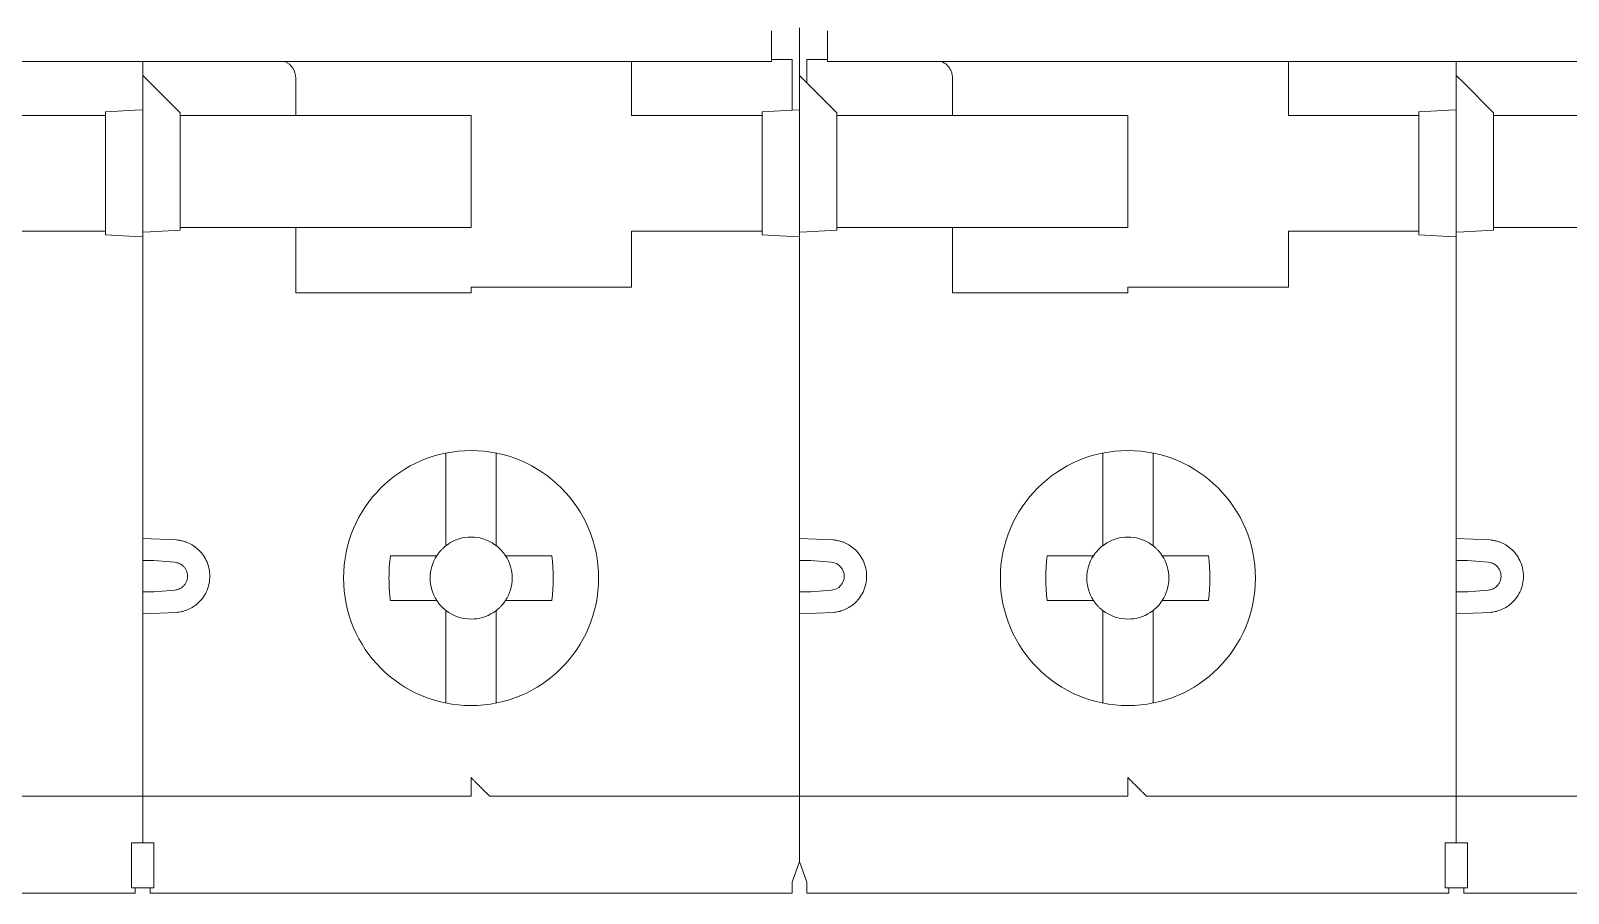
# Model space of a CAD drawing. Header units: millimetres. Extents: x 1359 to 3577, y 1336 to 3557.
# Drawn here: x 1655.87 to 1697.07, y 2922.51 to 2945.63 of the extents above; entities that cross this region are included whole.
import ezdxf

# ---------------------------------------------------------------- set-up
doc = ezdxf.new("R2010")
doc.units = ezdxf.units.MM
doc.layers.add('000-PI-Oprema', color=30, linetype='Continuous', lineweight=5)

msp = doc.modelspace()

# ---------------------------------------------------------------- linework, layer by layer
at = {"layer": '000-PI-Oprema', "color": 0, "lineweight": 0}
for p, q in [((1676.471, 2945.706), (1676.471, 2943.509)), ((1676.471, 2944.432), (1676.471, 2945.706)), ((1646.121, 2944.809), (1671.621, 2944.809)), ((1658.871, 2944.809), (1658.871, 2944.432)), ((1671.621, 2944.808), (1675.722, 2944.808)), ((1671.971, 2944.808), (1671.971, 2943.356)), ((1676.271, 2944.856), (1675.721, 2944.856)), ((1676.271, 2944.856), (1676.271, 2943.498)), ((1677.221, 2944.856), (1676.671, 2944.856)), ((1677.221, 2944.808), (1681.321, 2944.808)), ((1681.321, 2944.809), (1706.821, 2944.809)), ((1689.571, 2943.356), (1689.571, 2944.809)), ((1694.071, 2944.809), (1694.071, 2944.432)), ((1658.871, 2944.432), (1659.071, 2944.232)), ((1658.871, 2943.509), (1658.871, 2944.432)), ((1659.071, 2944.232), (1659.871, 2943.432)), ((1662.971, 2943.356), (1662.971, 2944.356)), ((1676.471, 2940.256), (1676.471, 2944.432)), ((1676.471, 2944.432), (1676.671, 2944.232)), ((1676.671, 2944.232), (1676.671, 2944.356)), ((1676.671, 2944.232), (1677.471, 2943.432)), ((1680.571, 2943.356), (1680.571, 2944.356)), ((1694.071, 2944.432), (1694.271, 2944.232)), ((1694.071, 2943.509), (1694.071, 2944.432)), ((1694.271, 2944.232), (1695.071, 2943.432)), ((1654.771, 2943.356), (1657.871, 2943.356)), ((1657.871, 2943.456), (1658.671, 2943.498)), ((1657.871, 2943.456), (1657.871, 2943.356)), ((1657.871, 2943.356), (1657.871, 2940.256)), ((1658.871, 2943.509), (1658.671, 2943.498)), ((1658.871, 2943.509), (1658.871, 2940.256)), ((1659.871, 2943.432), (1659.871, 2943.356)), ((1659.871, 2943.356), (1662.971, 2943.356)), ((1659.871, 2943.356), (1659.871, 2940.356)), ((1663.371, 2943.356), (1662.971, 2943.356)), ((1667.671, 2943.356), (1663.371, 2943.356)), ((1667.671, 2940.356), (1667.671, 2943.356)), ((1672.371, 2943.356), (1671.971, 2943.356)), ((1672.371, 2943.356), (1675.471, 2943.356)), ((1675.471, 2943.456), (1676.271, 2943.498)), ((1675.471, 2943.356), (1675.471, 2943.456)), ((1675.471, 2940.256), (1675.471, 2943.356)), ((1676.471, 2943.509), (1676.271, 2943.498)), ((1676.471, 2943.509), (1676.471, 2940.104)), ((1677.471, 2943.432), (1677.471, 2943.356)), ((1680.571, 2943.356), (1677.471, 2943.356)), ((1677.471, 2943.356), (1677.471, 2940.356)), ((1680.571, 2943.356), (1680.971, 2943.356)), ((1680.971, 2943.356), (1685.271, 2943.356)), ((1685.271, 2943.356), (1685.271, 2940.356)), ((1689.971, 2943.356), (1689.571, 2943.356)), ((1689.971, 2943.356), (1693.071, 2943.356)), ((1693.071, 2943.456), (1693.871, 2943.498)), ((1693.071, 2943.456), (1693.071, 2943.356)), ((1693.071, 2943.356), (1693.071, 2940.256)), ((1694.071, 2943.509), (1693.871, 2943.498)), ((1694.071, 2943.509), (1694.071, 2940.256)), ((1695.071, 2943.432), (1695.071, 2943.356)), ((1695.071, 2943.356), (1698.171, 2943.356)), ((1695.071, 2943.356), (1695.071, 2940.356)), ((1676.471, 2941.256), (1676.466, 2941.261)), ((1676.476, 2941.056), (1676.471, 2941.056)), ((1657.871, 2940.256), (1654.771, 2940.256)), ((1657.871, 2940.156), (1657.871, 2940.256)), ((1658.671, 2940.114), (1657.871, 2940.156)), ((1658.671, 2940.114), (1658.871, 2940.104)), ((1658.871, 2940.228), (1658.871, 2940.256)), ((1658.871, 2940.228), (1659.071, 2940.238)), ((1658.871, 2940.228), (1658.871, 2940.104)), ((1658.871, 2932.333), (1658.871, 2940.104)), ((1659.871, 2940.28), (1659.071, 2940.238)), ((1659.871, 2940.356), (1659.871, 2940.28)), ((1662.971, 2940.356), (1659.871, 2940.356)), ((1662.971, 2938.606), (1662.971, 2940.356)), ((1662.971, 2940.356), (1663.371, 2940.356)), ((1663.371, 2940.356), (1667.671, 2940.356)), ((1672.371, 2940.256), (1671.971, 2940.256)), ((1671.971, 2938.756), (1671.971, 2940.256)), ((1672.371, 2940.256), (1675.471, 2940.256)), ((1675.471, 2940.156), (1675.471, 2940.256)), ((1676.271, 2940.114), (1675.471, 2940.156)), ((1676.471, 2940.104), (1676.271, 2940.114)), ((1676.471, 2940.228), (1676.671, 2940.238)), ((1676.471, 2940.228), (1676.471, 2932.333)), ((1676.471, 2940.104), (1676.471, 2925.956)), ((1677.471, 2940.28), (1676.671, 2940.238)), ((1677.471, 2940.356), (1677.471, 2940.28)), ((1680.571, 2940.356), (1677.471, 2940.356)), ((1680.571, 2938.606), (1680.571, 2940.356)), ((1680.571, 2940.356), (1680.971, 2940.356)), ((1685.271, 2940.356), (1680.971, 2940.356)), ((1689.971, 2940.256), (1689.571, 2940.256)), ((1689.571, 2940.256), (1689.571, 2938.756)), ((1693.071, 2940.256), (1689.971, 2940.256)), ((1693.071, 2940.156), (1693.071, 2940.256)), ((1693.871, 2940.114), (1693.071, 2940.156)), ((1693.871, 2940.114), (1694.071, 2940.104)), ((1694.071, 2940.228), (1694.071, 2940.256)), ((1694.071, 2940.228), (1694.271, 2940.238)), ((1694.071, 2940.228), (1694.071, 2940.104)), ((1694.071, 2932.333), (1694.071, 2940.104)), ((1695.071, 2940.28), (1694.271, 2940.238)), ((1695.071, 2940.356), (1695.071, 2940.28)), ((1698.171, 2940.356), (1695.071, 2940.356)), ((1667.671, 2938.606), (1662.971, 2938.606)), ((1667.671, 2938.756), (1667.671, 2938.606)), ((1667.671, 2938.756), (1671.971, 2938.756)), ((1685.271, 2938.606), (1680.571, 2938.606)), ((1685.271, 2938.756), (1685.271, 2938.606)), ((1689.571, 2938.756), (1685.271, 2938.756)), ((1676.471, 2936.456), (1676.476, 2936.456)), ((1676.466, 2936.251), (1676.471, 2936.256)), ((1666.996, 2934.307), (1666.996, 2934.232)), ((1668.346, 2934.232), (1668.346, 2934.307)), ((1684.596, 2934.295), (1684.596, 2934.232)), ((1685.946, 2934.232), (1685.946, 2934.295)), ((1666.996, 2934.232), (1666.996, 2932.113)), ((1668.346, 2931.825), (1668.346, 2934.232)), ((1684.596, 2934.232), (1684.596, 2932.113)), ((1685.946, 2932.113), (1685.946, 2934.232)), ((1658.871, 2932.333), (1658.871, 2929.68)), ((1676.471, 2932.159), (1676.471, 2932.332)), ((1694.071, 2932.333), (1694.071, 2929.68)), ((1659.781, 2931.978), (1658.871, 2932.016)), ((1677.381, 2931.978), (1676.471, 2932.016)), ((1684.596, 2932.113), (1684.596, 2931.825)), ((1685.946, 2932.113), (1685.946, 2931.825)), ((1694.981, 2931.978), (1694.071, 2932.016)), ((1659.171, 2931.429), (1659.729, 2931.38)), ((1665.507, 2931.556), (1666.365, 2931.556)), ((1669.835, 2931.556), (1668.977, 2931.556)), ((1676.471, 2930.584), (1676.471, 2931.429)), ((1676.771, 2931.429), (1677.329, 2931.38)), ((1683.107, 2931.556), (1683.965, 2931.556)), ((1687.435, 2931.556), (1686.577, 2931.556)), ((1694.371, 2931.429), (1694.929, 2931.38)), ((1659.171, 2930.584), (1659.729, 2930.633)), ((1677.329, 2930.633), (1676.771, 2930.584)), ((1694.371, 2930.584), (1694.929, 2930.633)), ((1666.365, 2930.356), (1665.507, 2930.356)), ((1669.835, 2930.356), (1668.977, 2930.356)), ((1683.965, 2930.356), (1683.107, 2930.356)), ((1687.435, 2930.356), (1686.577, 2930.356)), ((1658.871, 2929.997), (1659.781, 2930.035)), ((1666.996, 2929.8), (1666.996, 2927.68)), ((1668.346, 2927.68), (1668.346, 2929.8)), ((1676.471, 2929.997), (1677.381, 2930.035)), ((1676.471, 2929.68), (1676.471, 2929.734)), ((1684.596, 2930.088), (1684.596, 2929.8)), ((1684.596, 2929.8), (1684.596, 2927.68)), ((1685.946, 2930.088), (1685.946, 2929.8)), ((1685.946, 2927.68), (1685.946, 2929.8)), ((1694.071, 2929.997), (1694.981, 2930.035)), ((1658.871, 2925.956), (1658.871, 2929.68)), ((1676.471, 2929.68), (1676.471, 2925.956)), ((1694.071, 2925.956), (1694.071, 2929.68)), ((1666.996, 2927.68), (1666.996, 2927.606)), ((1668.346, 2927.606), (1668.346, 2927.68)), ((1684.596, 2927.68), (1684.596, 2927.606)), ((1685.946, 2927.606), (1685.946, 2927.68)), ((1658.871, 2925.956), (1658.871, 2923.856)), ((1676.471, 2925.956), (1676.471, 2923.356)), ((1676.471, 2925.956), (1676.471, 2923.356)), ((1694.071, 2925.956), (1694.071, 2923.856)), ((1658.871, 2925.106), (1650.571, 2925.106)), ((1667.671, 2925.106), (1658.871, 2925.106)), ((1676.471, 2925.106), (1668.171, 2925.106)), ((1676.471, 2925.106), (1685.271, 2925.106)), ((1694.071, 2925.106), (1685.771, 2925.106)), ((1702.871, 2925.106), (1694.071, 2925.106)), ((1659.171, 2923.856), (1658.571, 2923.856)), ((1694.371, 2923.856), (1693.771, 2923.856)), ((1676.471, 2923.356), (1676.271, 2922.806)), ((1676.471, 2923.356), (1676.671, 2922.807)), ((1658.671, 2922.506), (1653.891, 2922.506)), ((1658.671, 2922.656), (1658.571, 2922.656)), ((1659.071, 2922.656), (1658.671, 2922.656)), ((1659.171, 2922.656), (1659.071, 2922.656)), ((1663.871, 2922.506), (1659.071, 2922.506)), ((1663.871, 2922.506), (1671.491, 2922.506)), ((1676.271, 2922.506), (1671.491, 2922.506)), ((1681.471, 2922.506), (1676.671, 2922.506)), ((1689.091, 2922.506), (1681.471, 2922.506)), ((1693.871, 2922.506), (1689.091, 2922.506)), ((1693.871, 2922.656), (1693.771, 2922.656)), ((1694.271, 2922.656), (1693.871, 2922.656)), ((1694.371, 2922.656), (1694.271, 2922.656)), ((1699.071, 2922.506), (1694.271, 2922.506))]:
    msp.add_line(p, q, dxfattribs=at)
for centre in [(1667.671, 2930.956), (1685.271, 2930.956)]:
    msp.add_circle(centre, 3.418, dxfattribs=at)
for centre, radius, start, end in [((1662.471, 2944.356), 0.5, 0, 64.7859), ((1667.671, 2930.956), 1.1, 123.0557, 133.0681), ((1667.671, 2930.956), 1.1, 46.9319, 56.9443), ((1685.271, 2930.956), 1.1, 123.0557, 133.0681), ((1685.271, 2930.956), 1.1, 46.9319, 56.9443), ((1667.671, 2930.956), 1.1, 136.9319, 146.9443), ((1667.671, 2930.956), 1.1, 135, 136.9319), ((1667.671, 2930.956), 1.1, 133.0681, 135), ((1667.671, 2930.956), 1.1, 45, 46.9319), ((1667.671, 2930.956), 1.1, 43.0681, 45), ((1667.671, 2930.956), 1.1, 33.0557, 43.0681), ((1685.271, 2930.956), 1.1, 136.9319, 146.9443), ((1685.271, 2930.956), 1.1, 135, 136.9319), ((1685.271, 2930.956), 1.1, 133.0681, 135), ((1685.271, 2930.956), 1.1, 33.0557, 43.0681), ((1667.671, 2930.956), 1.1, 213.0557, 223.0681), ((1667.671, 2930.956), 1.1, 223.0681, 225), ((1667.671, 2930.956), 1.1, 225, 226.9319), ((1667.671, 2930.956), 1.1, 226.9319, 236.9443), ((1667.671, 2930.956), 1.1, 303.0557, 313.0681), ((1667.671, 2930.956), 1.1, 313.0681, 315), ((1667.671, 2930.956), 1.1, 315, 316.9319), ((1667.671, 2930.956), 1.1, 316.9319, 326.9443), ((1685.271, 2930.956), 1.1, 213.0557, 223.0681), ((1685.271, 2930.956), 1.1, 223.0681, 225), ((1685.271, 2930.956), 1.1, 225, 226.9319), ((1685.271, 2930.956), 1.1, 226.9319, 236.9443), ((1685.271, 2930.956), 1.1, 303.0557, 313.0681), ((1685.271, 2930.956), 1.1, 315, 316.9319), ((1685.271, 2930.956), 1.1, 316.9319, 326.9443)]:
    msp.add_arc(centre, radius, start, end, dxfattribs=at)
for points, knots in [([(1675.721, 2945.63), (1675.721, 2945.513), (1675.721, 2945.281), (1675.721, 2945.004), (1675.721, 2944.831), (1675.721, 2944.823), (1675.722, 2944.808)], [0, 0, 0, 0, 0.264619, 0.529237, 0.793855, 1, 1, 1, 1]), ([(1677.221, 2944.808), (1677.221, 2944.823), (1677.221, 2944.831), (1677.221, 2945.004), (1677.221, 2945.281), (1677.221, 2945.513), (1677.221, 2945.63)], [0, 0, 0, 0, 0.206145, 0.470763, 0.735381, 1, 1, 1, 1]), ([(1676.671, 2944.856), (1676.671, 2944.856), (1676.671, 2944.802), (1676.671, 2944.617), (1676.671, 2944.487), (1676.671, 2944.356)], [0, 0, 0, 0, 0.5, 0.5, 1, 1, 1, 1]), ([(1680.278, 2944.808), (1680.329, 2944.78), (1680.406, 2944.739), (1680.488, 2944.639), (1680.535, 2944.552), (1680.566, 2944.456), (1680.569, 2944.389), (1680.571, 2944.356)], [0, 0, 0, 0, 0.351287, 0.528122, 0.693874, 0.849103, 1, 1, 1, 1]), ([(1659.781, 2931.978), (1659.811, 2931.974), (1659.872, 2931.967), (1659.96, 2931.946), (1660.071, 2931.91), (1660.199, 2931.847), (1660.344, 2931.742), (1660.475, 2931.605), (1660.583, 2931.428), (1660.655, 2931.226), (1660.679, 2931.006), (1660.655, 2930.787), (1660.584, 2930.585), (1660.475, 2930.408), (1660.345, 2930.27), (1660.199, 2930.165), (1660.057, 2930.097), (1659.917, 2930.052), (1659.826, 2930.041), (1659.781, 2930.035)], [0, 0, 0, 0, 0.031513, 0.062834, 0.094232, 0.152293, 0.210532, 0.279327, 0.348301, 0.424071, 0.50002, 0.57579, 0.651739, 0.720534, 0.789508, 0.847569, 0.905809, 0.95275, 1, 1, 1, 1]), ([(1668.271, 2931.878), (1668.182, 2931.936), (1668.084, 2931.981), (1667.881, 2932.041), (1667.778, 2932.056), (1667.565, 2932.056), (1667.461, 2932.041), (1667.309, 2931.996), (1667.259, 2931.977), (1667.187, 2931.944), (1667.163, 2931.932), (1667.128, 2931.913), (1667.116, 2931.906), (1667.099, 2931.896), (1667.091, 2931.891), (1667.082, 2931.885), (1667.077, 2931.882), (1667.073, 2931.881), (1667.071, 2931.878)], [0, 0, 0, 0, 0.25, 0.25, 0.5, 0.5, 0.75, 0.75, 0.875, 0.875, 0.9375, 0.9375, 0.96875, 0.96875, 0.984375, 0.992187, 0.992187, 1, 1, 1, 1]), ([(1676.471, 2931.429), (1676.471, 2931.546), (1676.471, 2931.78), (1676.471, 2932.058), (1676.471, 2932.156), (1676.471, 2932.194)], [0, 0, 0, 0, 0.378161, 0.755931, 1, 1, 1, 1]), ([(1677.381, 2931.978), (1677.411, 2931.974), (1677.472, 2931.967), (1677.56, 2931.946), (1677.671, 2931.91), (1677.799, 2931.847), (1677.944, 2931.742), (1678.075, 2931.605), (1678.183, 2931.428), (1678.255, 2931.226), (1678.279, 2931.006), (1678.255, 2930.787), (1678.184, 2930.585), (1678.075, 2930.408), (1677.945, 2930.27), (1677.799, 2930.165), (1677.657, 2930.097), (1677.517, 2930.052), (1677.426, 2930.041), (1677.381, 2930.035)], [0, 0, 0, 0, 0.031513, 0.062834, 0.094232, 0.152293, 0.210532, 0.279327, 0.348301, 0.424071, 0.50002, 0.57579, 0.651739, 0.720534, 0.789508, 0.847569, 0.905809, 0.95275, 1, 1, 1, 1]), ([(1685.871, 2931.878), (1685.782, 2931.936), (1685.684, 2931.981), (1685.481, 2932.041), (1685.378, 2932.056), (1685.165, 2932.056), (1685.061, 2932.041), (1684.909, 2931.996), (1684.859, 2931.977), (1684.787, 2931.944), (1684.763, 2931.932), (1684.728, 2931.913), (1684.716, 2931.906), (1684.699, 2931.896), (1684.691, 2931.891), (1684.682, 2931.885), (1684.677, 2931.882), (1684.673, 2931.881), (1684.671, 2931.878)], [0, 0, 0, 0, 0.25, 0.25, 0.5, 0.5, 0.75, 0.75, 0.875, 0.875, 0.9375, 0.9375, 0.96875, 0.96875, 0.984375, 0.992188, 0.992188, 1, 1, 1, 1]), ([(1694.981, 2931.978), (1695.011, 2931.974), (1695.072, 2931.967), (1695.16, 2931.946), (1695.271, 2931.91), (1695.399, 2931.847), (1695.544, 2931.742), (1695.675, 2931.605), (1695.783, 2931.428), (1695.855, 2931.226), (1695.879, 2931.006), (1695.855, 2930.787), (1695.784, 2930.585), (1695.675, 2930.408), (1695.545, 2930.27), (1695.399, 2930.165), (1695.257, 2930.097), (1695.117, 2930.052), (1695.026, 2930.041), (1694.981, 2930.035)], [0, 0, 0, 0, 0.031513, 0.062834, 0.094232, 0.152293, 0.210532, 0.279327, 0.348301, 0.424071, 0.50002, 0.57579, 0.651739, 0.720534, 0.789508, 0.847569, 0.905809, 0.95275, 1, 1, 1, 1]), ([(1658.871, 2931.429), (1658.871, 2931.429), (1658.901, 2931.429), (1659.018, 2931.429), (1659.101, 2931.429), (1659.171, 2931.429)], [0, 0, 0, 0, 0.5, 0.5, 1, 1, 1, 1]), ([(1665.507, 2931.556), (1665.483, 2931.357), (1665.471, 2931.157), (1665.471, 2930.856), (1665.474, 2930.756), (1665.483, 2930.606), (1665.487, 2930.556), (1665.494, 2930.481), (1665.498, 2930.443), (1665.502, 2930.4), (1665.505, 2930.378), (1665.506, 2930.369), (1665.507, 2930.362), (1665.509, 2930.359), (1665.507, 2930.356)], [0, 0, 0, 0, 0.5, 0.5, 0.75, 0.75, 0.875, 0.875, 0.9375, 0.96875, 0.984375, 0.992188, 0.992188, 1, 1, 1, 1]), ([(1666.749, 2931.556), (1666.633, 2931.378), (1666.571, 2931.17), (1666.571, 2930.744), (1666.633, 2930.535), (1666.749, 2930.356)], [0, 0, 0, 0, 0.5, 0.5, 1, 1, 1, 1]), ([(1668.593, 2930.356), (1668.709, 2930.535), (1668.771, 2930.744), (1668.771, 2931.167), (1668.71, 2931.378), (1668.593, 2931.556)], [0, 0, 0, 0, 0.5, 0.5, 1, 1, 1, 1]), ([(1676.471, 2931.429), (1676.471, 2931.429), (1676.501, 2931.429), (1676.618, 2931.429), (1676.701, 2931.429), (1676.771, 2931.429)], [0, 0, 0, 0, 0.5, 0.5, 1, 1, 1, 1]), ([(1683.965, 2931.556), (1684.032, 2931.556), (1684.157, 2931.556), (1684.289, 2931.556), (1684.349, 2931.556)], [0, 0, 0, 0, 0.540007, 1, 1, 1, 1]), ([(1686.193, 2930.356), (1686.309, 2930.535), (1686.371, 2930.743), (1686.371, 2931.169), (1686.309, 2931.378), (1686.193, 2931.556)], [0, 0, 0, 0, 0.5, 0.5, 1, 1, 1, 1]), ([(1694.071, 2931.429), (1694.071, 2931.429), (1694.101, 2931.429), (1694.218, 2931.429), (1694.301, 2931.429), (1694.371, 2931.429)], [0, 0, 0, 0, 0.5, 0.5, 1, 1, 1, 1]), ([(1659.729, 2930.633), (1659.749, 2930.635), (1659.787, 2930.64), (1659.843, 2930.659), (1659.895, 2930.686), (1659.947, 2930.725), (1659.996, 2930.776), (1660.052, 2930.868), (1660.084, 2931.006), (1660.052, 2931.145), (1659.996, 2931.236), (1659.934, 2931.301), (1659.845, 2931.36), (1659.768, 2931.373), (1659.729, 2931.38)], [0, 0, 0, 0, 0.053559, 0.105722, 0.157796, 0.211095, 0.279916, 0.349203, 0.500308, 0.651412, 0.720233, 0.789521, 0.894347, 1, 1, 1, 1]), ([(1677.329, 2931.38), (1677.421, 2931.372), (1677.51, 2931.328), (1677.635, 2931.191), (1677.671, 2931.099), (1677.671, 2930.914), (1677.635, 2930.821), (1677.51, 2930.685), (1677.421, 2930.641), (1677.329, 2930.633)], [0, 0, 0, 0, 0.25, 0.25, 0.5, 0.5, 0.75, 0.75, 1, 1, 1, 1]), ([(1694.929, 2930.633), (1694.949, 2930.635), (1694.987, 2930.64), (1695.043, 2930.659), (1695.095, 2930.686), (1695.147, 2930.725), (1695.196, 2930.776), (1695.252, 2930.868), (1695.284, 2931.006), (1695.252, 2931.145), (1695.196, 2931.236), (1695.134, 2931.301), (1695.045, 2931.36), (1694.968, 2931.373), (1694.929, 2931.38)], [0, 0, 0, 0, 0.053559, 0.105722, 0.157796, 0.211095, 0.279916, 0.349203, 0.500308, 0.651412, 0.720233, 0.789521, 0.894347, 1, 1, 1, 1]), ([(1658.871, 2930.584), (1658.871, 2930.584), (1658.904, 2930.584), (1659.015, 2930.584), (1659.093, 2930.584), (1659.171, 2930.584)], [0, 0, 0, 0, 0.5, 0.5, 1, 1, 1, 1]), ([(1676.471, 2929.734), (1676.471, 2929.738), (1676.471, 2929.762), (1676.471, 2929.936), (1676.471, 2930.228), (1676.471, 2930.465), (1676.471, 2930.584)], [0, 0, 0, 0, 0.06983, 0.379482, 0.689581, 1, 1, 1, 1]), ([(1676.471, 2930.584), (1676.471, 2930.584), (1676.504, 2930.584), (1676.615, 2930.584), (1676.693, 2930.584), (1676.771, 2930.584)], [0, 0, 0, 0, 0.5, 0.5, 1, 1, 1, 1]), ([(1694.071, 2930.584), (1694.071, 2930.584), (1694.104, 2930.584), (1694.215, 2930.584), (1694.293, 2930.584), (1694.371, 2930.584)], [0, 0, 0, 0, 0.5, 0.5, 1, 1, 1, 1]), ([(1683.965, 2930.356), (1684.033, 2930.356), (1684.157, 2930.356), (1684.289, 2930.356), (1684.349, 2930.356)], [0, 0, 0, 0, 0.54278, 1, 1, 1, 1]), ([(1667.071, 2930.034), (1667.249, 2929.918), (1667.457, 2929.857), (1667.882, 2929.856), (1668.093, 2929.918), (1668.271, 2930.034)], [0, 0, 0, 0, 0.5, 0.5, 1, 1, 1, 1]), ([(1684.671, 2930.034), (1684.849, 2929.918), (1685.057, 2929.857), (1685.482, 2929.856), (1685.693, 2929.918), (1685.871, 2930.034)], [0, 0, 0, 0, 0.5, 0.5, 1, 1, 1, 1]), ([(1667.671, 2925.606), (1667.671, 2925.585), (1667.671, 2925.543), (1667.671, 2925.481), (1667.671, 2925.41), (1667.671, 2925.33), (1667.671, 2925.251), (1667.671, 2925.185), (1667.671, 2925.14), (1667.671, 2925.112), (1667.671, 2925.108), (1667.671, 2925.106)], [0, 0, 0, 0, 0.080758, 0.160392, 0.240099, 0.368585, 0.500066, 0.628554, 0.760036, 0.877963, 1, 1, 1, 1]), ([(1667.671, 2925.606), (1667.692, 2925.586), (1667.729, 2925.548), (1667.782, 2925.496), (1667.825, 2925.452), (1667.882, 2925.395), (1667.95, 2925.327), (1668.027, 2925.251), (1668.089, 2925.188), (1668.136, 2925.141), (1668.166, 2925.112), (1668.169, 2925.108), (1668.171, 2925.106)], [0, 0, 0, 0, 0.090531, 0.16862, 0.234268, 0.287481, 0.430984, 0.554468, 0.680793, 0.795506, 0.900919, 1, 1, 1, 1]), ([(1685.271, 2925.606), (1685.271, 2925.585), (1685.271, 2925.543), (1685.271, 2925.481), (1685.271, 2925.41), (1685.271, 2925.33), (1685.271, 2925.251), (1685.271, 2925.185), (1685.271, 2925.14), (1685.271, 2925.112), (1685.271, 2925.108), (1685.271, 2925.106)], [0, 0, 0, 0, 0.080758, 0.160392, 0.240099, 0.368585, 0.500066, 0.628554, 0.760036, 0.877963, 1, 1, 1, 1]), ([(1685.771, 2925.106), (1685.771, 2925.107), (1685.77, 2925.108), (1685.762, 2925.115), (1685.75, 2925.127), (1685.728, 2925.15), (1685.688, 2925.19), (1685.625, 2925.253), (1685.549, 2925.329), (1685.462, 2925.415), (1685.369, 2925.509), (1685.304, 2925.574), (1685.271, 2925.606)], [0, 0, 0, 0, 0.051851, 0.10362, 0.156261, 0.210683, 0.323967, 0.445967, 0.575521, 0.712834, 0.854621, 1, 1, 1, 1]), ([(1658.571, 2922.656), (1658.571, 2922.705), (1658.571, 2922.77), (1658.571, 2923.034), (1658.571, 2923.294), (1658.571, 2923.856)], [0.2858647, 0.2858647, 0.2858647, 0.2858647, 0.5, 0.5, 1, 1, 1, 1]), ([(1659.171, 2922.656), (1659.171, 2922.675), (1659.171, 2922.73), (1659.171, 2922.844), (1659.171, 2923.003), (1659.171, 2923.181), (1659.171, 2923.368), (1659.171, 2923.493), (1659.171, 2923.856)], [0.287427, 0.287427, 0.287427, 0.287427, 0.3699948, 0.5001298, 0.629921, 0.7600558, 0.879771, 1, 1, 1, 1]), ([(1693.771, 2922.656), (1693.771, 2922.705), (1693.771, 2922.77), (1693.771, 2923.034), (1693.771, 2923.294), (1693.771, 2923.856)], [0.2858647, 0.2858647, 0.2858647, 0.2858647, 0.5, 0.5, 1, 1, 1, 1]), ([(1694.371, 2922.656), (1694.371, 2922.675), (1694.371, 2922.73), (1694.371, 2922.844), (1694.371, 2923.003), (1694.371, 2923.181), (1694.371, 2923.368), (1694.371, 2923.493), (1694.371, 2923.856)], [0.287427, 0.287427, 0.287427, 0.287427, 0.3699948, 0.5001298, 0.629921, 0.7600558, 0.879771, 1, 1, 1, 1]), ([(1676.271, 2922.506), (1676.271, 2922.506), (1676.271, 2922.56), (1676.271, 2922.697), (1676.271, 2922.749), (1676.271, 2922.806)], [0, 0, 0, 0, 0.5, 0.5, 0.737757, 0.737757, 0.737757, 0.737757]), ([(1676.671, 2922.506), (1676.671, 2922.507), (1676.671, 2922.509), (1676.671, 2922.521), (1676.671, 2922.544), (1676.671, 2922.585), (1676.671, 2922.65), (1676.671, 2922.725), (1676.671, 2922.78), (1676.671, 2922.807)], [0, 0, 0, 0, 0.0807576, 0.160392, 0.2400995, 0.3685854, 0.5000663, 0.6285535, 0.7387531, 0.7387531, 0.7387531, 0.7387531]), ([(1658.671, 2922.506), (1658.671, 2922.515), (1658.671, 2922.532), (1658.671, 2922.6), (1658.671, 2922.655), (1658.671, 2922.656)], [0, 0, 0, 0, 0.494587, 0.989166, 1, 1, 1, 1]), ([(1659.071, 2922.656), (1659.071, 2922.655), (1659.071, 2922.6), (1659.071, 2922.532), (1659.071, 2922.515), (1659.071, 2922.506)], [0, 0, 0, 0, 0.010834, 0.505413, 1, 1, 1, 1]), ([(1693.871, 2922.506), (1693.871, 2922.515), (1693.871, 2922.532), (1693.871, 2922.6), (1693.871, 2922.655), (1693.871, 2922.656)], [0, 0, 0, 0, 0.494587, 0.989166, 1, 1, 1, 1]), ([(1694.271, 2922.656), (1694.271, 2922.655), (1694.271, 2922.6), (1694.271, 2922.532), (1694.271, 2922.515), (1694.271, 2922.506)], [0, 0, 0, 0, 0.010834, 0.505413, 1, 1, 1, 1])]:
    msp.add_open_spline(points, degree=3, knots=knots, dxfattribs=at)
for points in [[(1666.996, 2932.113), (1666.996, 2932.075), (1666.996, 2932.036), (1666.996, 2931.825)], [(1666.365, 2931.556), (1666.489, 2931.556), (1666.615, 2931.556), (1666.749, 2931.556)], [(1668.977, 2931.556), (1668.854, 2931.556), (1668.727, 2931.556), (1668.593, 2931.556)], [(1669.835, 2931.556), (1669.883, 2931.158), (1669.883, 2930.754), (1669.835, 2930.356)], [(1683.107, 2931.556), (1683.059, 2931.158), (1683.059, 2930.755), (1683.107, 2930.356)], [(1684.349, 2931.556), (1684.233, 2931.378), (1684.171, 2931.169), (1684.171, 2930.956)], [(1686.022, 2931.76), (1686.031, 2931.751), (1686.04, 2931.743), (1686.049, 2931.734)], [(1686.049, 2931.734), (1686.058, 2931.725), (1686.066, 2931.716), (1686.075, 2931.707)], [(1686.577, 2931.556), (1686.454, 2931.556), (1686.327, 2931.556), (1686.193, 2931.556)], [(1687.435, 2930.356), (1687.483, 2930.754), (1687.483, 2931.158), (1687.435, 2931.556)], [(1684.171, 2930.956), (1684.171, 2930.745), (1684.234, 2930.534), (1684.349, 2930.356)], [(1666.365, 2930.356), (1666.489, 2930.356), (1666.615, 2930.356), (1666.749, 2930.356)], [(1668.593, 2930.356), (1668.727, 2930.356), (1668.854, 2930.356), (1668.977, 2930.356)], [(1686.049, 2930.178), (1686.04, 2930.17), (1686.031, 2930.161), (1686.022, 2930.153)], [(1686.193, 2930.356), (1686.327, 2930.356), (1686.454, 2930.356), (1686.577, 2930.356)], [(1666.996, 2930.088), (1666.996, 2929.876), (1666.996, 2929.838), (1666.996, 2929.8)], [(1668.346, 2930.088), (1668.346, 2929.876), (1668.346, 2929.838), (1668.346, 2929.8)]]:
    msp.add_open_spline(points, degree=3, dxfattribs=at)

doc.saveas('drawing.dxf')
